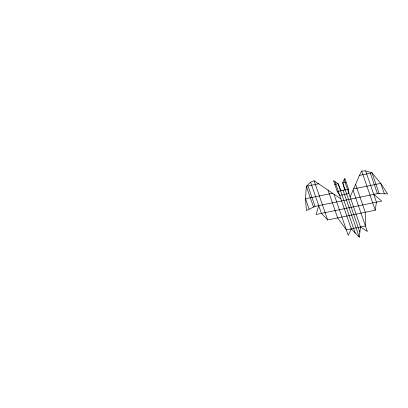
<?xml version="1.0" encoding="UTF-8"?>
<svg xmlns="http://www.w3.org/2000/svg" width="408" height="408" viewBox="0 0 408 408"><rect width="100%" height="100%" fill="white"/><g stroke="black" fill="none" stroke-linecap="round" stroke-linejoin="round"><path stroke-width="0.61" d="M334.897 181.56L351.273 228.868L359.259 237.114L360.524 226.976L344.138 179.668M340.889 198.869L314.094 180.769L310.59 182.136L321.407 213.384L327.665 219.963L375.253 210.227L376.421 202.128L365.604 170.886L361.682 171.034L359.428 175.425L350.135 196.982M318.725 205.632L316.088 214.475L381.745 201.042L373.738 194.376L315.042 206.377L306.393 210.523L305.521 198.737L306.326 186.288L310.59 182.136M351.273 228.868L348.264 235.365L333.979 194.111M373.738 194.376L377.415 193.616L387.6 193.912L380.735 183.35L371.989 172.859L365.604 170.886M318.888 183.717L306.326 186.288L313.517 207.06M359.428 175.425L371.989 172.859L379.18 193.627M334.779 184.396L338.105 183.712L341.088 190.689M346.071 182.085L342.745 182.764L344.668 189.96M337.232 191.48L348.529 189.169L348.947 193.545L339.701 195.437L337.232 191.48L333.464 180.596L338.105 183.712L355.23 233.162M332.637 193.193L305.521 198.737L309.096 209.054M353.619 188.899L380.735 183.35L384.305 193.667M360.524 226.976L367.338 231.464L353.053 190.21M370.342 173.196L377.415 193.616M361.682 171.034L375.253 210.227M355.587 184.329L365.267 212.272L365.435 225.971L346.361 229.872L337.645 217.918L327.971 189.975M348.529 189.169L344.76 178.286L342.745 182.764L359.871 232.213M343.041 190.291L359.259 237.114M314.094 180.769L327.665 219.963M307.974 185.951L315.042 206.377"/></g></svg>
